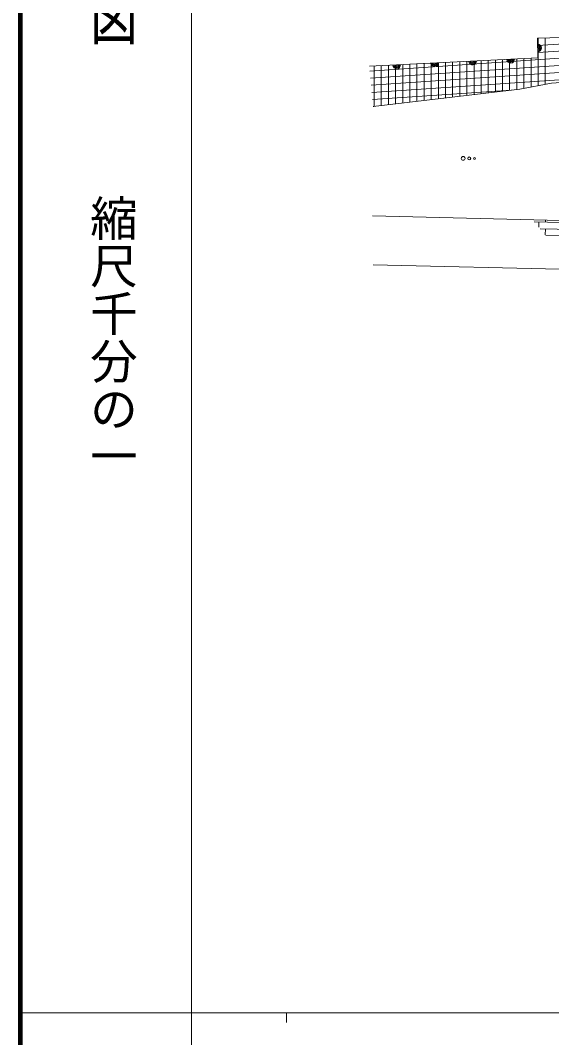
# Model space of a CAD drawing. Units: millimetres, scale not verified. Extents: x 40000 to 680000, y 20000 to 380000.
# Drawn here: x 40000 to 95876, y 202409 to 309296 of the extents above; entities that cross this region are included whole.
import ezdxf
from ezdxf.enums import TextEntityAlignment as Align

# ---------------------------------------------------------------- set-up
doc = ezdxf.new("R2010")
doc.units = ezdxf.units.MM
doc.header["$LTSCALE"] = 1000
for name, color, linetype, lineweight in [('M-BGD', 7, 'Continuous', 13), ('M-TTL', 2, 'Continuous', 140), ('M-TTL-BAND', 7, 'Continuous', 13)]:
    doc.layers.add(name, color=color, linetype=linetype, lineweight=lineweight)
doc.styles.add('@ＭＳ ゴシック', font='')
doc.styles.get('@ＭＳ ゴシック').set_extended_font_data('@MS Gothic')

# ---------------------------------------------------------------- blocks, each defined once
blk = doc.blocks.new('芝地')
at = {"color": 7, "linetype": 'Continuous', "lineweight": 13}
for centre, radius in [((-0.65, 0), 0.2), ((0, 0), 0.15), ((0.55, 0), 0.1)]:
    blk.add_circle(centre, radius, dxfattribs=at)

msp = doc.modelspace()

# ---------------------------------------------------------------- linework, layer by layer
at = {"layer": 'M-BGD'}
for p, q in [((94386, 307408), (102875, 307706)), ((94386, 307408), (94433, 305340)), ((94433, 305340), (94386, 307408)), ((94403, 306658), (109317, 307657)), ((94420, 305908), (109383, 306910)), ((94459, 302425), (94459, 307411)), ((95209, 302563), (95209, 307437)), ((152605, 306905), (95869, 302685)), ((76760, 303973), (109448, 306163)), ((94433, 305340), (76716, 304472)), ((76716, 304472), (94433, 305340)), ((76826, 303225), (109514, 305416)), ((76892, 302478), (109579, 304668)), ((80209, 300603), (80209, 304643)), ((80959, 300692), (80959, 304680)), ((81709, 300782), (81709, 304717)), ((82459, 300871), (82459, 304754)), ((83209, 300960), (83209, 304790)), ((83959, 301050), (83959, 304827)), ((84709, 301139), (84709, 304864)), ((85459, 301228), (85459, 304900)), ((86209, 301318), (86209, 304937)), ((86959, 301407), (86959, 304974)), ((87709, 301496), (87709, 305011)), ((88459, 301586), (88459, 305047)), ((89209, 301675), (89209, 305084)), ((89959, 301764), (89959, 305121)), ((90709, 301854), (90709, 305157)), ((91459, 301943), (91459, 305194)), ((92209, 302032), (92209, 305231)), ((92959, 302149), (92959, 305268)), ((93709, 302287), (93709, 305304)), ((76958, 301731), (109645, 303921)), ((77209, 300246), (77209, 304496)), ((77959, 300335), (77959, 304533)), ((78709, 300424), (78709, 304570)), ((79459, 300514), (79459, 304607)), ((95869, 302685), (92537, 302071)), ((77024, 300984), (91607, 301961)), ((92537, 302071), (77091, 300232)), ((77090, 300236), (77182, 300242)), ((77030, 288768), (204787, 285528)), ((94034, 288117), (113753, 287658)), ((94520, 287558), (94533, 288106)), ((95233, 288089), (95238, 288306)), ((94655, 287403), (113753, 286958)), ((95202, 286774), (95216, 287390)), ((95277, 286688), (113752, 286258)), ((77119, 283610), (204794, 280636))]:
    msp.add_line(p, q, dxfattribs=at)
for centre, radius, start, end in [((94409, 306374), 400, 271.30533, 91.30533), ((94409, 306374), 300, 271.30533, 91.30533), ((94409, 306374), 200, 271.30533, 91.30533), ((94409, 306374), 100, 271.30533, 91.30533), ((79582, 304613), 400, 182.80344, 2.80344), ((79582, 304613), 300, 182.80344, 2.80344), ((83577, 304808), 400, 182.80344, 2.80344), ((83577, 304808), 300, 182.80344, 2.80344), ((83577, 304808), 200, 182.80344, 2.80344), ((83577, 304808), 100, 182.80344, 2.80344), ((87572, 305004), 400, 182.80344, 2.80344), ((87572, 305004), 300, 182.80344, 2.80344), ((87572, 305004), 200, 182.80344, 2.80344), ((87572, 305004), 100, 182.80344, 2.80344), ((91567, 305200), 400, 182.80344, 2.80344), ((91567, 305200), 300, 182.80344, 2.80344), ((91567, 305200), 200, 182.80344, 2.80344), ((91567, 305200), 100, 182.80344, 2.80344), ((79582, 304613), 200, 182.80344, 2.80344), ((79582, 304613), 100, 182.80344, 2.80344)]:
    msp.add_arc(centre, radius, start, end, dxfattribs=at)
at = {"layer": 'M-TTL'}
msp.add_line((40000, 380000), (40000, 20000), dxfattribs=at)
at = {"layer": 'M-TTL-BAND'}
for p, q in [((58000, 370000), (58000, 20000)), ((40000, 205000), (579000, 205000)), ((68000, 205000), (68000, 204000))]:
    msp.add_line(p, q, dxfattribs=at)

# ---------------------------------------------------------------- block references
at = {"layer": 'M-BGD', "xscale": 1000, "yscale": 1000}
msp.add_blockref('芝地', (87216, 294793), dxfattribs=at)

# ---------------------------------------------------------------- texts
at = {"layer": 'M-TTL-BAND', "style": '@ＭＳ ゴシック', "width": 1.4}
msp.add_text('平  面  図', height=3666, rotation=270, dxfattribs=at).set_placement((49777, 306475), align=Align.MIDDLE_RIGHT)
at = {"layer": 'M-TTL-BAND', "style": '@ＭＳ ゴシック'}
msp.add_text('縮尺千分の一', height=3666, rotation=270, dxfattribs=at).set_placement((49777, 261030), align=Align.MIDDLE_RIGHT)

doc.saveas('drawing.dxf')
